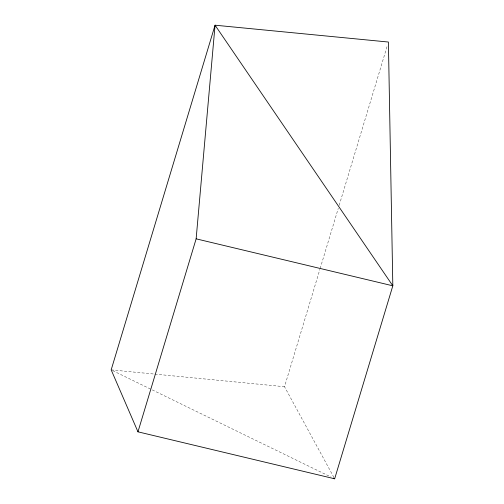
<?xml version="1.0" encoding="UTF-8"?>
<svg xmlns="http://www.w3.org/2000/svg" width="504" height="504" viewBox="0 0 504 504"><rect width="100%" height="100%" fill="white"/><g stroke="black" fill="none" stroke-linecap="round" stroke-linejoin="round"><path stroke-width="0.38" stroke-dasharray="2.52 1.89" d="M333.906 477.427L284.514 386.713L319.901 269.312M320.128 268.556L338.272 208.354M339.179 205.342L387.494 45.045M111.176 369.873L154.117 374.044M154.898 374.119L284.514 386.713M112.587 370.566L331.122 477.074"/><path stroke-width="0.76" d="M196.138 238.839L215.063 25.2L388.401 42.034L392.824 285.812L334.656 478.8L137.964 431.827L111.176 369.873L215.063 25.2L392.824 285.812L196.138 238.839L137.964 431.827M333.245 478.113L334.656 478.8"/></g></svg>
